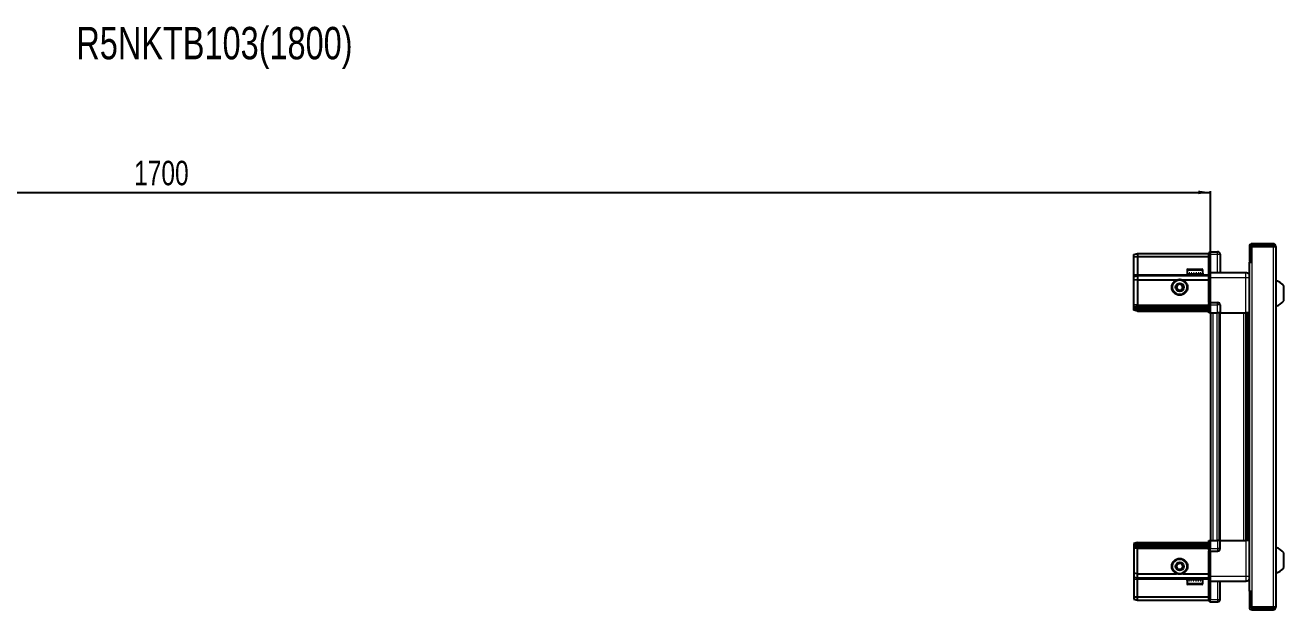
# Model space of a CAD drawing. Header units: millimetres. Extents: x 355 to 4756, y -1019 to 1495.
# Drawn here: x 2506 to 3535, y 1018 to 1495 of the extents above; entities that cross this region are included whole.
import ezdxf

# ---------------------------------------------------------------- set-up
doc = ezdxf.new("R2010")
doc.units = ezdxf.units.MM
doc.layers.add('FORMAT', color=7, linetype='Continuous')
doc.styles.add('SLDTEXTSTYLE0', font='TXT', dxfattribs={"width": 0.75})
doc.dimstyles.new('SLDDIMSTYLE0', dxfattribs={"dimtxt": 20, "dimasz": 10, "dimexe": 0, "dimexo": 0.0625, "dimgap": 5, "dimtad": 2, "dimdec": 1, "dimrnd": 1e-09, "dimzin": 12, "dimdsep": 46, "dimtxsty": 'SLDTEXTSTYLE0', "dimsah": 1, "dimcen": 0.09, "dimadec": 0, "dimazin": 3, "dimtfac": 1, "dimtofl": 0, "dimtmove": 0, "dimatfit": 3, "dimfxl": 0, "dimfrac": 2, "dimtolj": 1, "dimtzin": 12, "dimarcsym": 0})

# ---------------------------------------------------------------- blocks, each defined once
blk = doc.blocks.new('_D_5')
at = {"layer": 'FORMAT'}
for p, q in [((1774.9, 1260), (1774.9, 1359.5)), ((1774.9, 1358.5), (3474.9, 1358.5)), ((3474.9, 1260), (3474.9, 1359.5))]:
    blk.add_line(p, q, dxfattribs=at)
for points in [[(1774.9, 1358.5), (1784.9, 1357), (1784.9, 1360)], [(3474.9, 1358.5), (3464.9, 1360), (3464.9, 1357)]]:
    blk.add_solid(points, dxfattribs=at)
at = {"layer": 'FORMAT', "insert": (2595.4, 1384.3), "char_height": 20, "attachment_point": 1, "style": 'SLDTEXTSTYLE0'}
blk.add_mtext('1700', dxfattribs=at)

msp = doc.modelspace()

# ---------------------------------------------------------------- linework, layer by layer
at = {"color": 7, "linetype": 'Continuous', "lineweight": 25}
for p, q in [((3526.18, 1316.51), (3508.88, 1316.51)), ((3526.18, 1315.01), (3526.18, 1316.51)), ((3412.28, 1307.7), (3415.28, 1308.51)), ((3412.28, 1305.85), (3412.28, 1307.7)), ((3415.28, 1308.51), (3415.28, 1306.01)), ((3415.28, 1308.51), (3473.58, 1308.51)), ((3474.45, 1310.01), (3473.58, 1309.51)), ((3474.45, 1310.01), (3473.58, 1309.51)), ((3473.58, 1309.51), (3473.58, 1308.01)), ((3473.58, 1293.21), (3473.58, 1308.01)), ((3474.78, 1310.01), (3474.45, 1310.01)), ((3474.78, 1310.01), (3474.45, 1310.01)), ((3474.78, 1308.01), (3474.78, 1310.01)), ((3474.78, 1310.01), (3474.78, 1310.01)), ((3474.78, 1310.01), (3480.78, 1310.01)), ((3474.78, 1308.01), (3474.78, 1293.21)), ((3482.78, 1308.01), (3482.78, 1293.01)), ((3506.78, 1314.41), (3506.78, 1302.01)), ((3508.28, 1314.41), (3508.28, 1302.01)), ((3508.78, 1314.41), (3526.18, 1314.41)), ((3508.78, 1301.51), (3508.78, 1314.41)), ((3526.18, 1315.01), (3508.88, 1315.01)), ((3526.18, 1314.41), (3528.28, 1314.41)), ((3528.28, 1314.41), (3528.28, 1019.61)), ((3412.28, 1305.85), (3415.28, 1306.01)), ((3412.28, 1291.51), (3412.28, 1305.85)), ((3415.28, 1306.01), (3415.28, 1291.51)), ((3415.28, 1306.01), (3473.58, 1306.01)), ((3506.68, 1301.51), (3506.68, 1032.51)), ((3506.68, 1301.51), (3508.78, 1301.51)), ((3506.78, 1302.01), (3508.28, 1302.01)), ((3412.28, 1289.7), (3412.28, 1291.51)), ((3412.28, 1289.7), (3415.28, 1290.51)), ((3412.28, 1286.67), (3412.28, 1289.7)), ((3415.28, 1287.01), (3412.28, 1286.67)), ((3412.28, 1266.51), (3412.28, 1286.67)), ((3415.28, 1291.51), (3415.28, 1290.51)), ((3415.28, 1290.51), (3415.28, 1287.01)), ((3415.28, 1290.51), (3473.58, 1290.51)), ((3415.28, 1287.01), (3415.28, 1266.51)), ((3415.28, 1287.01), (3447.28, 1287.01)), ((3452.28, 1287.01), (3473.58, 1287.01)), ((3455.78, 1294.91), (3455.78, 1292.01)), ((3455.78, 1292.01), (3455.82, 1292.01)), ((3455.94, 1292.51), (3455.82, 1292.51)), ((3455.82, 1292.51), (3455.82, 1292.01)), ((3455.82, 1292.01), (3455.94, 1292.01)), ((3455.94, 1292.51), (3455.94, 1292.01)), ((3455.94, 1292.01), (3456.35, 1292.01)), ((3456.69, 1292.51), (3456.35, 1292.51)), ((3456.35, 1292.51), (3456.35, 1292.01)), ((3456.35, 1292.01), (3456.69, 1292.01)), ((3456.58, 1295.71), (3467.98, 1295.71)), ((3456.69, 1292.51), (3456.69, 1292.01)), ((3456.69, 1292.01), (3457.46, 1292.01)), ((3457.99, 1292.51), (3457.46, 1292.51)), ((3457.46, 1292.51), (3457.46, 1292.01)), ((3457.46, 1292.01), (3457.99, 1292.01)), ((3457.88, 1292.01), (3457.88, 1291.91)), ((3457.88, 1291.91), (3466.68, 1291.91)), ((3457.99, 1292.51), (3457.99, 1292.01)), ((3457.99, 1292.01), (3459.04, 1292.01)), ((3458.28, 1291.51), (3458.97, 1291.02)), ((3458.28, 1291.51), (3466.28, 1291.51)), ((3458.97, 1291.02), (3458.28, 1290.54)), ((3458.28, 1290.54), (3458.28, 1290.51)), ((3458.28, 1290.54), (3466.28, 1290.54)), ((3458.97, 1291.02), (3465.59, 1291.02)), ((3459.7, 1292.51), (3459.04, 1292.51)), ((3459.04, 1292.51), (3459.04, 1292.01)), ((3459.04, 1292.01), (3459.7, 1292.01)), ((3459.7, 1292.51), (3459.7, 1292.01)), ((3459.7, 1292.01), (3460.94, 1292.01)), ((3461.67, 1292.51), (3460.94, 1292.51)), ((3460.94, 1292.51), (3460.94, 1292.01)), ((3460.94, 1292.01), (3461.37, 1292.01)), ((3461.37, 1292.51), (3461.37, 1292.01)), ((3461.67, 1292.51), (3461.67, 1292.01)), ((3461.67, 1292.01), (3462.97, 1292.01)), ((3463.7, 1292.51), (3462.97, 1292.51)), ((3462.97, 1292.51), (3462.97, 1292.01)), ((3463.24, 1292.51), (3463.24, 1292.01)), ((3463.24, 1292.01), (3463.7, 1292.01)), ((3463.7, 1292.51), (3463.7, 1292.01)), ((3463.7, 1292.01), (3464.94, 1292.01)), ((3465.59, 1292.51), (3464.94, 1292.51)), ((3464.94, 1292.51), (3464.94, 1292.01)), ((3464.94, 1292.01), (3465.59, 1292.01)), ((3465.59, 1292.51), (3465.59, 1292.01)), ((3465.59, 1292.01), (3466.64, 1292.01)), ((3465.59, 1291.02), (3466.28, 1291.51)), ((3466.28, 1290.54), (3465.59, 1291.02)), ((3466.28, 1290.51), (3466.28, 1290.54)), ((3467.16, 1292.51), (3466.64, 1292.51)), ((3466.64, 1292.51), (3466.64, 1292.01)), ((3466.64, 1292.01), (3467.16, 1292.01)), ((3466.68, 1291.91), (3466.68, 1292.01)), ((3467.16, 1292.51), (3467.16, 1292.01)), ((3467.16, 1292.01), (3467.92, 1292.01)), ((3468.25, 1292.51), (3467.92, 1292.51)), ((3467.92, 1292.51), (3467.92, 1292.01)), ((3467.92, 1292.01), (3468.25, 1292.01)), ((3468.25, 1292.51), (3468.25, 1292.01)), ((3468.25, 1292.01), (3468.64, 1292.01)), ((3468.75, 1292.51), (3468.64, 1292.51)), ((3468.64, 1292.51), (3468.64, 1292.01)), ((3468.64, 1292.01), (3468.75, 1292.01)), ((3468.75, 1292.51), (3468.75, 1292.01)), ((3468.75, 1292.01), (3468.78, 1292.01)), ((3468.78, 1292.01), (3468.78, 1294.91)), ((3473.58, 1293.01), (3473.58, 1293.21)), ((3474.78, 1293.01), (3473.58, 1293.01)), ((3473.58, 1289.01), (3473.58, 1293.01)), ((3473.58, 1268.71), (3473.58, 1289.01)), ((3474.78, 1293.21), (3474.78, 1293.01)), ((3474.78, 1293.01), (3474.78, 1289.01)), ((3474.78, 1293.01), (3503.78, 1293.01)), ((3474.78, 1289.01), (3474.78, 1268.71)), ((3534.88, 1270.01), (3534.88, 1282.01)), ((3412.28, 1264.7), (3412.28, 1266.51)), ((3415.28, 1265.51), (3412.28, 1264.7)), ((3415.28, 1266.51), (3415.28, 1265.51)), ((3415.28, 1265.51), (3415.28, 1264.51)), ((3415.28, 1265.51), (3473.58, 1265.51)), ((3473.58, 1268.51), (3473.58, 1268.71)), ((3474.78, 1268.51), (3473.58, 1268.51)), ((3473.58, 1268.51), (3473.58, 1267.83)), ((3473.58, 1260.01), (3473.58, 1267.83)), ((3474.45, 1266.51), (3474.45, 1260.01)), ((3474.78, 1268.71), (3474.78, 1268.51)), ((3474.78, 1266.51), (3474.78, 1268.51)), ((3474.78, 1268.51), (3480.78, 1268.51)), ((3474.78, 1266.51), (3474.78, 1268.51)), ((3474.78, 1266.51), (3474.78, 1260.01)), ((3482.78, 1266.51), (3482.78, 1260.01)), ((3412.28, 1263.96), (3412.28, 1264.7)), ((3415.28, 1264.51), (3412.28, 1263.96)), ((3412.28, 1263.46), (3412.28, 1263.96)), ((3412.28, 1262.31), (3412.28, 1263.46)), ((3415.28, 1263.01), (3412.28, 1263.46)), ((3415.28, 1261.51), (3412.28, 1262.31)), ((3415.28, 1264.51), (3415.28, 1263.01)), ((3415.28, 1264.51), (3473.58, 1264.51)), ((3415.28, 1263.01), (3473.58, 1263.01)), ((3415.28, 1263.01), (3415.28, 1261.51)), ((3415.28, 1261.51), (3473.58, 1261.51)), ((3474.45, 1260.01), (3473.58, 1260.01)), ((3474.78, 1260.01), (3474.45, 1260.01)), ((3474.78, 1260.01), (3480.78, 1260.01)), ((3474.93, 1260.01), (3474.93, 1074.01)), ((3482.78, 1260.01), (3480.78, 1260.01)), ((3482.13, 1260.01), (3482.13, 1074.01)), ((3482.78, 1260.01), (3503.78, 1260.01)), ((3504.8, 1074.01), (3504.8, 1260.01)), ((3504.84, 1074.01), (3504.84, 1260.01)), ((3506.63, 1260.01), (3506.63, 1074.01)), ((3415.28, 1072.51), (3412.28, 1071.7)), ((3412.28, 1071.7), (3412.28, 1070.55)), ((3415.28, 1071.01), (3412.28, 1070.55)), ((3412.28, 1070.55), (3412.28, 1070.05)), ((3415.28, 1069.51), (3412.28, 1070.05)), ((3412.28, 1070.05), (3412.28, 1069.31)), ((3415.28, 1071.01), (3415.28, 1072.51)), ((3415.28, 1072.51), (3473.58, 1072.51)), ((3415.28, 1069.51), (3415.28, 1071.01)), ((3415.28, 1071.01), (3473.58, 1071.01)), ((3473.58, 1066.18), (3473.58, 1074.01)), ((3473.58, 1074.01), (3474.45, 1074.01)), ((3474.45, 1074.01), (3474.45, 1074.01)), ((3474.45, 1074.01), (3474.45, 1067.51)), ((3474.78, 1074.01), (3474.45, 1074.01)), ((3474.78, 1074.01), (3474.78, 1067.51)), ((3474.78, 1074.01), (3474.78, 1074.01)), ((3474.78, 1074.01), (3480.78, 1074.01)), ((3474.78, 1074.01), (3474.78, 1067.51)), ((3482.78, 1074.01), (3480.78, 1074.01)), ((3482.78, 1067.51), (3482.78, 1074.01)), ((3482.78, 1074.01), (3503.78, 1074.01)), ((3415.28, 1068.51), (3412.28, 1069.31)), ((3412.28, 1069.31), (3412.28, 1067.51)), ((3412.28, 1067.51), (3412.28, 1047.34)), ((3415.28, 1069.51), (3473.58, 1069.51)), ((3415.28, 1068.51), (3415.28, 1069.51)), ((3415.28, 1068.51), (3473.58, 1068.51)), ((3415.28, 1067.51), (3415.28, 1068.51)), ((3415.28, 1047.01), (3415.28, 1067.51)), ((3473.58, 1066.18), (3473.58, 1065.51)), ((3474.78, 1065.51), (3473.58, 1065.51)), ((3473.58, 1065.31), (3473.58, 1065.51)), ((3473.58, 1045.01), (3473.58, 1065.31)), ((3474.78, 1065.51), (3474.78, 1067.51)), ((3474.78, 1065.51), (3474.78, 1065.31)), ((3474.78, 1065.51), (3480.78, 1065.51)), ((3474.78, 1065.31), (3474.78, 1045.01)), ((3534.88, 1052.01), (3534.88, 1064.01)), ((3415.28, 1047.01), (3412.28, 1047.34)), ((3412.28, 1047.34), (3412.28, 1044.31)), ((3412.28, 1044.31), (3415.28, 1043.51)), ((3412.28, 1044.31), (3412.28, 1042.51)), ((3412.28, 1042.51), (3412.28, 1028.16)), ((3415.28, 1047.01), (3447.28, 1047.01)), ((3415.28, 1043.51), (3415.28, 1047.01)), ((3415.28, 1043.51), (3473.58, 1043.51)), ((3415.28, 1042.51), (3415.28, 1043.51)), ((3415.28, 1028.01), (3415.28, 1042.51)), ((3452.28, 1047.01), (3473.58, 1047.01)), ((3455.78, 1042.01), (3455.78, 1039.11)), ((3455.8, 1042.01), (3455.78, 1042.01)), ((3455.8, 1041.51), (3455.8, 1042.01)), ((3455.9, 1042.01), (3455.8, 1042.01)), ((3455.8, 1041.51), (3455.9, 1041.51)), ((3455.9, 1041.51), (3455.9, 1042.01)), ((3456.27, 1042.01), (3455.9, 1042.01)), ((3456.27, 1041.51), (3456.27, 1042.01)), ((3456.59, 1042.01), (3456.27, 1042.01)), ((3456.27, 1041.51), (3456.59, 1041.51)), ((3456.59, 1041.51), (3456.59, 1042.01)), ((3457.33, 1042.01), (3456.59, 1042.01)), ((3457.33, 1041.51), (3457.33, 1042.01)), ((3457.84, 1042.01), (3457.33, 1042.01)), ((3457.33, 1041.51), (3457.84, 1041.51)), ((3457.84, 1041.51), (3457.84, 1042.01)), ((3458.87, 1042.01), (3457.84, 1042.01)), ((3457.88, 1042.11), (3457.88, 1042.01)), ((3466.68, 1042.11), (3457.88, 1042.11)), ((3458.28, 1043.51), (3458.28, 1043.47)), ((3458.28, 1043.47), (3458.97, 1042.99)), ((3466.28, 1043.47), (3458.28, 1043.47)), ((3458.97, 1042.99), (3458.28, 1042.51)), ((3466.28, 1042.51), (3458.28, 1042.51)), ((3458.87, 1041.51), (3458.87, 1042.01)), ((3459.52, 1042.01), (3458.87, 1042.01)), ((3458.87, 1041.51), (3459.52, 1041.51)), ((3465.59, 1042.99), (3458.97, 1042.99)), ((3459.52, 1041.51), (3459.52, 1042.01)), ((3460.75, 1042.01), (3459.52, 1042.01)), ((3460.75, 1041.51), (3460.75, 1042.01)), ((3461.24, 1042.01), (3460.75, 1042.01)), ((3460.75, 1041.51), (3461.47, 1041.51)), ((3461.24, 1041.51), (3461.24, 1042.01)), ((3461.47, 1041.51), (3461.47, 1042.01)), ((3462.77, 1042.01), (3461.47, 1042.01)), ((3462.77, 1041.51), (3462.77, 1042.01)), ((3462.77, 1041.51), (3463.51, 1041.51)), ((3463.11, 1041.51), (3463.11, 1042.01)), ((3463.51, 1042.01), (3463.11, 1042.01)), ((3463.51, 1041.51), (3463.51, 1042.01)), ((3464.75, 1042.01), (3463.51, 1042.01)), ((3464.75, 1041.51), (3464.75, 1042.01)), ((3465.42, 1042.01), (3464.75, 1042.01)), ((3464.75, 1041.51), (3465.42, 1041.51)), ((3465.42, 1041.51), (3465.42, 1042.01)), ((3466.49, 1042.01), (3465.42, 1042.01)), ((3465.59, 1042.99), (3466.28, 1043.47)), ((3466.28, 1042.51), (3465.59, 1042.99)), ((3466.28, 1043.47), (3466.28, 1043.51)), ((3466.49, 1041.51), (3466.49, 1042.01)), ((3467.02, 1042.01), (3466.49, 1042.01)), ((3466.49, 1041.51), (3467.02, 1041.51)), ((3466.68, 1042.01), (3466.68, 1042.11)), ((3467.02, 1041.51), (3467.02, 1042.01)), ((3467.81, 1042.01), (3467.02, 1042.01)), ((3467.81, 1041.51), (3467.81, 1042.01)), ((3468.17, 1042.01), (3467.81, 1042.01)), ((3467.81, 1041.51), (3468.17, 1041.51)), ((3468.17, 1041.51), (3468.17, 1042.01)), ((3468.6, 1042.01), (3468.17, 1042.01)), ((3468.6, 1041.51), (3468.6, 1042.01)), ((3468.73, 1042.01), (3468.6, 1042.01)), ((3468.6, 1041.51), (3468.73, 1041.51)), ((3468.73, 1041.51), (3468.73, 1042.01)), ((3468.78, 1042.01), (3468.73, 1042.01)), ((3468.78, 1039.11), (3468.78, 1042.01)), ((3473.58, 1041.01), (3473.58, 1045.01)), ((3474.78, 1041.01), (3473.58, 1041.01)), ((3473.58, 1040.81), (3473.58, 1041.01)), ((3473.58, 1026.01), (3473.58, 1040.81)), ((3474.78, 1045.01), (3474.78, 1041.01)), ((3474.78, 1041.01), (3474.78, 1040.81)), ((3474.78, 1041.01), (3503.78, 1041.01)), ((3474.78, 1040.81), (3474.78, 1026.01)), ((3474.78, 1040.81), (3474.78, 1026.01)), ((3482.78, 1026.01), (3482.78, 1041.01)), ((3467.98, 1038.31), (3456.58, 1038.31)), ((3508.78, 1032.51), (3506.68, 1032.51)), ((3506.78, 1032.01), (3506.78, 1019.61)), ((3506.78, 1032.01), (3508.28, 1032.01)), ((3508.28, 1032.01), (3508.28, 1019.61)), ((3508.78, 1019.61), (3508.78, 1032.51)), ((3412.28, 1028.16), (3415.28, 1028.01)), ((3412.28, 1028.16), (3412.28, 1026.31)), ((3412.28, 1026.31), (3415.28, 1025.51)), ((3415.28, 1028.01), (3473.58, 1028.01)), ((3415.28, 1025.51), (3415.28, 1028.01)), ((3415.28, 1025.51), (3473.58, 1025.51)), ((3473.58, 1026.01), (3473.58, 1024.51)), ((3473.58, 1024.51), (3474.45, 1024.01)), ((3474.78, 1024.01), (3474.45, 1024.01)), ((3474.78, 1024.01), (3474.78, 1026.01)), ((3474.78, 1024.01), (3480.78, 1024.01)), ((3526.18, 1019.61), (3508.78, 1019.61)), ((3508.88, 1019.01), (3526.18, 1019.01)), ((3528.28, 1019.61), (3526.18, 1019.61)), ((3526.18, 1019.01), (3526.18, 1017.51)), ((3508.88, 1017.51), (3526.18, 1017.51))]:
    msp.add_line(p, q, dxfattribs=at)
at = {"color": 8, "linetype": 'Continuous', "lineweight": 18}
for p, q in [((3508.88, 1315.01), (3508.88, 1316.51)), ((3474.78, 1308.01), (3473.58, 1308.01)), ((3474.78, 1308.01), (3480.78, 1308.01)), ((3480.78, 1308.01), (3480.78, 1310.01)), ((3480.78, 1293.01), (3480.78, 1308.01)), ((3480.78, 1308.01), (3482.78, 1308.01)), ((3508.28, 1314.41), (3506.78, 1314.41)), ((3526.18, 1314.41), (3526.18, 1019.61)), ((3508.78, 1301.51), (3508.78, 1032.51)), ((3412.28, 1291.51), (3415.28, 1291.51)), ((3415.28, 1291.51), (3458.28, 1291.51)), ((3455.78, 1294.91), (3468.78, 1294.91)), ((3466.28, 1291.51), (3473.58, 1291.51)), ((3473.58, 1293.21), (3474.78, 1293.21)), ((3474.78, 1289.01), (3473.58, 1289.01)), ((3474.78, 1289.01), (3503.78, 1289.01)), ((3503.78, 1260.01), (3503.78, 1289.01)), ((3415.28, 1266.51), (3412.28, 1266.51)), ((3415.28, 1266.51), (3473.58, 1266.51)), ((3473.58, 1268.71), (3474.78, 1268.71)), ((3474.78, 1266.51), (3474.45, 1266.51)), ((3474.78, 1266.51), (3480.78, 1266.51)), ((3480.78, 1266.51), (3480.78, 1268.51)), ((3480.78, 1260.01), (3480.78, 1266.51)), ((3482.78, 1266.51), (3480.78, 1266.51)), ((3476.93, 1260.01), (3476.93, 1074.01)), ((3480.13, 1260.01), (3480.13, 1074.01)), ((3482.78, 1260.01), (3482.78, 1074.01)), ((3502.18, 1074.01), (3502.18, 1260.01)), ((3503.6, 1260.01), (3503.6, 1074.01)), ((3506.04, 1074.01), (3506.04, 1260.01)), ((3474.78, 1074.01), (3474.45, 1074.01)), ((3480.78, 1074.01), (3480.78, 1067.51)), ((3503.78, 1074.01), (3503.78, 1045.01)), ((3415.28, 1067.51), (3412.28, 1067.51)), ((3415.28, 1067.51), (3473.58, 1067.51)), ((3474.78, 1065.31), (3473.58, 1065.31)), ((3474.78, 1067.51), (3474.45, 1067.51)), ((3474.78, 1067.51), (3480.78, 1067.51)), ((3480.78, 1067.51), (3480.78, 1065.51)), ((3482.78, 1067.51), (3480.78, 1067.51)), ((3412.28, 1042.51), (3415.28, 1042.51)), ((3415.28, 1042.51), (3458.28, 1042.51)), ((3468.78, 1039.11), (3455.78, 1039.11)), ((3466.28, 1042.51), (3473.58, 1042.51)), ((3474.78, 1045.01), (3473.58, 1045.01)), ((3474.78, 1040.81), (3473.58, 1040.81)), ((3474.78, 1045.01), (3503.78, 1045.01)), ((3480.78, 1041.01), (3480.78, 1026.01)), ((3474.78, 1026.01), (3473.58, 1026.01)), ((3474.78, 1026.01), (3480.78, 1026.01)), ((3480.78, 1026.01), (3480.78, 1024.01)), ((3480.78, 1026.01), (3482.78, 1026.01)), ((3508.28, 1019.61), (3506.78, 1019.61)), ((3508.88, 1019.01), (3508.88, 1017.51))]:
    msp.add_line(p, q, dxfattribs=at)
at = {"color": 7, "linetype": 'Continuous', "lineweight": 25}
for centre, radius in [((3449.78, 1281.01), 6.5), ((3449.78, 1281.01), 3.46), ((3449.78, 1053.01), 6.5), ((3449.78, 1053.01), 3.46)]:
    msp.add_circle(centre, radius, dxfattribs=at)
at = {"color": 8, "linetype": 'Continuous', "lineweight": 18}
for centre in [(3449.78, 1281.01), (3449.78, 1053.01)]:
    msp.add_circle(centre, 5.7, dxfattribs=at)
at = {"color": 7, "linetype": 'Continuous', "lineweight": 25}
for centre, radius, start, end in [((3508.88, 1314.41), 2.1, 90, 180), ((3526.18, 1314.41), 2.1, 0, 90), ((3480.78, 1308.01), 2, 0, 90), ((3508.88, 1314.41), 0.6, 90, 180), ((3526.18, 1314.41), 0.6, 0, 90), ((3456.58, 1294.91), 0.8, 90, 180), ((3457.88, 1291.51), 0.4, 0, 90), ((3466.68, 1291.51), 0.4, 90, 180), ((3467.98, 1294.91), 0.8, 0, 90), ((3525.26, 1274.98), 11.91, 36.1266, 75.29965), ((3449.78, 1281.01), 2.5, 120.74103, 180.74103), ((3449.78, 1281.01), 2.5, 180.74103, 240.74103), ((3449.78, 1281.01), 2.5, 60.74103, 120.74103), ((3449.78, 1281.01), 2.5, 240.74103, 300.74103), ((3449.78, 1281.01), 2.5, 0.74103, 60.74103), ((3449.78, 1281.01), 2.5, 300.74103, 0.74103), ((3480.78, 1266.51), 2, 0, 90), ((3525.26, 1277.03), 11.91, 284.70035, 323.8734), ((3480.78, 1067.51), 2, 270, 0), ((3525.26, 1056.98), 11.91, 36.1266, 75.29965), ((3449.78, 1053.01), 2.5, 155.91157, 215.91157), ((3449.78, 1053.01), 2.5, 95.91157, 155.91157), ((3449.78, 1053.01), 2.5, 215.91157, 275.91157), ((3449.78, 1053.01), 2.5, 35.91157, 95.91157), ((3449.78, 1053.01), 2.5, 275.91157, 335.91157), ((3449.78, 1053.01), 2.5, 335.91157, 35.91157), ((3525.26, 1059.03), 11.91, 284.70035, 323.8734), ((3456.58, 1039.11), 0.8, 180, 270), ((3457.88, 1042.51), 0.4, 270, 0), ((3466.68, 1042.51), 0.4, 180, 270), ((3467.98, 1039.11), 0.8, 270, 0), ((3480.78, 1026.01), 2, 270, 0), ((3508.88, 1019.61), 2.1, 180, 270), ((3508.88, 1019.61), 0.6, 180, 270), ((3526.18, 1019.61), 0.6, 270, 0), ((3526.18, 1019.61), 2.1, 270, 0)]:
    msp.add_arc(centre, radius, start, end, dxfattribs=at)
for centre, start_param, end_param in [((3470.98, 1266.51), 0, 0.7227342), ((3470.98, 1067.51), 5.5604511, 6.2831853)]:
    msp.add_ellipse(centre, major_axis=(3.46, 0), ratio=0.5773503, start_param=start_param, end_param=end_param, dxfattribs=at)
for points, knots in [([(3503.78, 1293.01), (3504.22, 1292.96), (3504.9, 1292.89), (3505.71, 1292.45), (3506.27, 1292.01), (3506.55, 1291.64), (3506.68, 1291.46)], [0, 0, 0, 0, 0.3842982, 0.5911726, 0.8024372, 1, 1, 1, 1]), ([(3447.26, 1282.42), (3447.71, 1282.68), (3448.53, 1283.17), (3449.36, 1283.66), (3449.74, 1283.89)], [0, 0, 0, 0, 0.5346859, 1, 1, 1, 1]), ([(3447.3, 1279.53), (3447.3, 1279.66), (3447.29, 1280.25), (3447.28, 1281.25), (3447.27, 1282.07), (3447.26, 1282.42)], [0, 0, 0, 0, 0.13312467, 0.63709944, 1, 1, 1, 1]), ([(3449.82, 1278.12), (3449.37, 1278.37), (3448.53, 1278.84), (3447.69, 1279.31), (3447.3, 1279.53)], [0, 0, 0, 0, 0.53468586, 1, 1, 1, 1]), ([(3449.74, 1283.89), (3450.19, 1283.64), (3451.03, 1283.17), (3451.87, 1282.7), (3452.26, 1282.48)], [0, 0, 0, 0, 0.53468586, 1, 1, 1, 1]), ([(3452.3, 1279.59), (3451.86, 1279.33), (3451.03, 1278.84), (3450.2, 1278.35), (3449.82, 1278.12)], [0, 0, 0, 0, 0.5346859, 1, 1, 1, 1]), ([(3452.26, 1282.48), (3452.27, 1282.14), (3452.28, 1281.31), (3452.29, 1280.32), (3452.3, 1279.72), (3452.3, 1279.59)], [0, 0, 0, 0, 0.36290056, 0.86687533, 1, 1, 1, 1]), ([(3506.63, 1260.01), (3506.59, 1260.01), (3506.37, 1260.01), (3505.65, 1260.01), (3504.69, 1260.01), (3504.04, 1260.01), (3503.78, 1260.01)], [0, 0, 0, 0, 0.0717073, 0.4209791, 0.7702508, 1, 1, 1, 1]), ([(3506.63, 1074.01), (3506.59, 1074.01), (3506.37, 1074.01), (3505.65, 1074.01), (3504.69, 1074.01), (3504.04, 1074.01), (3503.78, 1074.01)], [0, 0, 0, 0, 0.07170733, 0.42097906, 0.77025079, 1, 1, 1, 1]), ([(3446.91, 1052.71), (3447.12, 1053.18), (3447.51, 1054.06), (3447.91, 1054.94), (3448.09, 1055.34)], [0, 0, 0, 0, 0.5346859, 1, 1, 1, 1]), ([(3448.6, 1050.37), (3448.3, 1050.79), (3447.73, 1051.57), (3447.17, 1052.35), (3446.91, 1052.71)], [0, 0, 0, 0, 0.5346859, 1, 1, 1, 1]), ([(3448.09, 1055.34), (3448.43, 1055.38), (3449.25, 1055.46), (3450.24, 1055.57), (3450.83, 1055.63), (3450.96, 1055.64)], [0, 0, 0, 0, 0.3629006, 0.8668753, 1, 1, 1, 1]), ([(3451.47, 1050.67), (3451.35, 1050.65), (3450.75, 1050.59), (3449.76, 1050.49), (3448.95, 1050.41), (3448.6, 1050.37)], [0, 0, 0, 0, 0.1331247, 0.6370994, 1, 1, 1, 1]), ([(3450.96, 1055.64), (3451.26, 1055.22), (3451.83, 1054.44), (3452.39, 1053.66), (3452.65, 1053.3)], [0, 0, 0, 0, 0.5346859, 1, 1, 1, 1]), ([(3452.65, 1053.3), (3452.44, 1052.83), (3452.05, 1051.95), (3451.66, 1051.08), (3451.47, 1050.67)], [0, 0, 0, 0, 0.5346859, 1, 1, 1, 1]), ([(3503.78, 1041.01), (3504.22, 1041.05), (3504.9, 1041.12), (3505.71, 1041.56), (3506.27, 1042), (3506.55, 1042.37), (3506.68, 1042.55)], [0, 0, 0, 0, 0.3842982, 0.5911726, 0.8024372, 1, 1, 1, 1])]:
    msp.add_open_spline(points, degree=3, knots=knots, dxfattribs=at)
at = {"color": 8, "linetype": 'Continuous', "lineweight": 18}
for points in [[(3503.78, 1289.01), (3503.78, 1289.53), (3503.78, 1290.58), (3503.78, 1291.9), (3503.78, 1292.83), (3503.78, 1292.95), (3503.78, 1293.01)], [(3503.78, 1045.01), (3503.78, 1044.48), (3503.78, 1043.43), (3503.78, 1042.11), (3503.78, 1041.19), (3503.78, 1041.07), (3503.78, 1041.01)]]:
    msp.add_open_spline(points, degree=3, dxfattribs=at)
for points in [[(3503.78, 1289.01), (3504.22, 1289.01), (3504.9, 1289.01), (3505.71, 1289.01), (3506.27, 1289.01), (3506.55, 1289.01), (3506.68, 1289.01)], [(3503.78, 1045.01), (3504.22, 1045.01), (3504.9, 1045.01), (3505.71, 1045.01), (3506.27, 1045.01), (3506.55, 1045.01), (3506.68, 1045.01)]]:
    msp.add_open_spline(points, degree=3, knots=[0, 0, 0, 0, 0.3842982, 0.5911726, 0.8024372, 1, 1, 1, 1], dxfattribs=at)

# ---------------------------------------------------------------- texts
at = {"layer": 'FORMAT', "insert": (2548.25, 1493.67), "char_height": 26.4583, "attachment_point": 1, "style": 'SLDTEXTSTYLE0'}
msp.add_mtext('R5NKTB103(1800)', dxfattribs=at)

# ---------------------------------------------------------------- dimensions: what is measured, and where the dimension line sits
at = {"layer": 'FORMAT'}
dim = msp.add_linear_dim(base=(3474.93, 1358.51), p1=(1774.93, 1260.01), p2=(3474.93, 1260.01), angle=0, dimstyle='SLDDIMSTYLE0', dxfattribs=at)
dim.commit()
dim.dimension.update_dxf_attribs({"geometry": '_D_5', "text_midpoint": (2624.93, 1358.51), "dimtype": 160})

doc.saveas('drawing.dxf')
